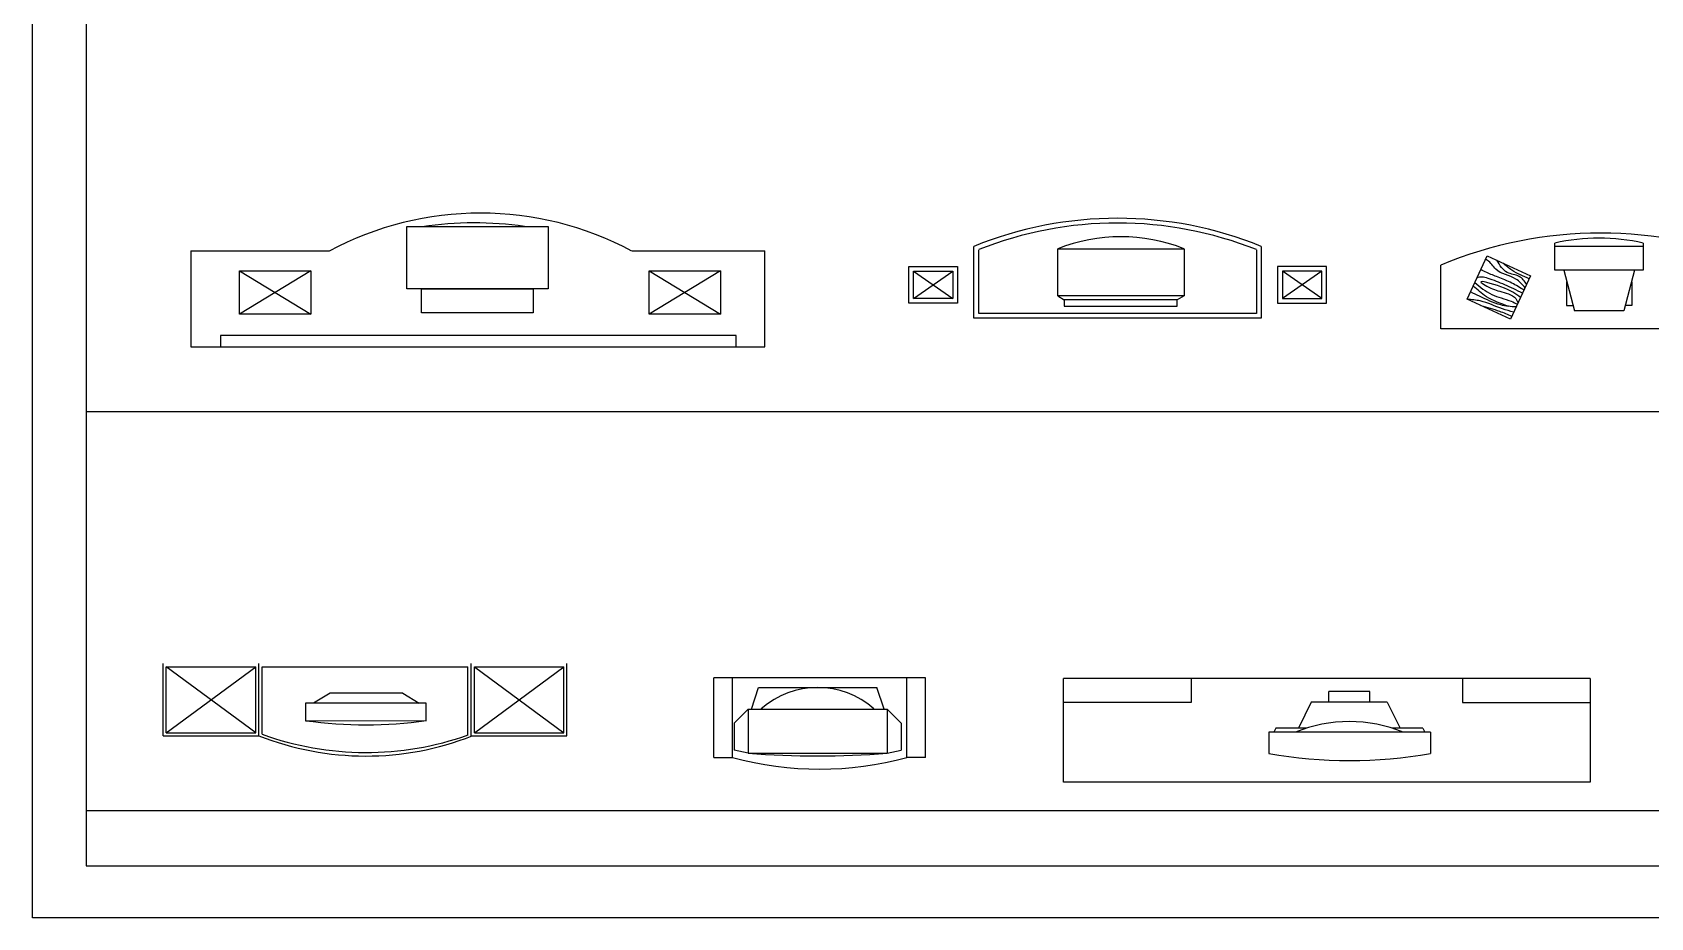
# Model space of a CAD drawing. Header units: inches. Extents: x 11.6 to 54.1, y 10.7 to 35.5.
# Drawn here: x 11.6 to 21.74, y 10.75 to 16.29 of the extents above; entities that cross this region are included whole.
import ezdxf

# ---------------------------------------------------------------- set-up
doc = ezdxf.new("R2010")
doc.units = ezdxf.units.IN
doc.header["$MEASUREMENT"] = 0
for name, color, linetype in [('02', 2, 'Continuous'), ('1', 1, 'Continuous'), ('4', 4, 'Continuous'), ('kadrbm', 4, 'Continuous')]:
    doc.layers.add(name, color=color, linetype=linetype)

# ---------------------------------------------------------------- blocks, each defined once
blk = doc.blocks.new('kadrbm')
at = {"layer": 'kadrbm', "color": 4}
blk.add_lwpolyline([(0, 0), (0, 24.797), (21, 24.797), (21, 0), (0, 0)], close=True, dxfattribs=at)
blk.add_lwpolyline([(20.663, 0.326), (20.663, 24.46), (0.337, 24.46), (0.337, 0.326), (20.663, 0.326)], dxfattribs=at)

msp = doc.modelspace()

# ---------------------------------------------------------------- linework, layer by layer
at = {"layer": '02'}
for p, q in [((13.946, 14.686), (13.946, 15.078)), ((13.946, 15.078), (14.83, 15.078)), ((14.83, 15.078), (14.83, 14.686)), ((17.528, 14.533), (17.528, 14.932)), ((18.024, 14.642), (18.024, 14.938)), ((18.024, 14.938), (18.815, 14.938)), ((18.815, 14.938), (18.815, 14.642)), ((19.268, 14.932), (19.268, 14.533)), ((21.137, 14.804), (21.137, 14.974)), ((21.137, 14.954), (21.692, 14.954)), ((21.692, 14.974), (21.692, 14.804)), ((17.09, 14.597), (17.09, 14.827)), ((17.09, 14.827), (17.396, 14.827)), ((17.396, 14.827), (17.396, 14.597)), ((19.707, 14.827), (19.401, 14.827)), ((19.401, 14.827), (19.401, 14.597)), ((19.707, 14.597), (19.707, 14.827)), ((20.588, 14.622), (20.714, 14.894)), ((20.714, 14.894), (20.986, 14.768)), ((21.692, 14.804), (21.137, 14.804)), ((21.195, 14.804), (21.261, 14.55)), ((21.636, 14.804), (21.57, 14.55)), ((12.897, 14.528), (12.897, 14.799)), ((12.897, 14.799), (13.343, 14.528)), ((13.343, 14.799), (12.897, 14.528)), ((12.897, 14.799), (13.343, 14.799)), ((13.343, 14.799), (13.343, 14.528)), ((15.464, 14.528), (15.464, 14.799)), ((15.91, 14.799), (15.464, 14.528)), ((15.464, 14.799), (15.91, 14.528)), ((15.464, 14.799), (15.91, 14.799)), ((15.91, 14.799), (15.91, 14.528)), ((17.12, 14.797), (17.366, 14.627)), ((17.12, 14.627), (17.366, 14.797)), ((17.12, 14.627), (17.12, 14.797)), ((17.12, 14.797), (17.366, 14.797)), ((17.366, 14.797), (17.366, 14.627)), ((19.677, 14.627), (19.431, 14.797)), ((19.677, 14.797), (19.431, 14.627)), ((19.677, 14.797), (19.431, 14.797)), ((19.431, 14.797), (19.431, 14.627)), ((19.677, 14.627), (19.677, 14.797)), ((20.986, 14.768), (20.86, 14.496)), ((21.211, 14.731), (21.211, 14.582)), ((21.62, 14.731), (21.62, 14.582)), ((14.83, 14.686), (13.946, 14.686)), ((14.037, 14.537), (14.037, 14.686)), ((14.037, 14.686), (14.736, 14.686)), ((14.736, 14.686), (14.736, 14.537)), ((17.366, 14.627), (17.12, 14.627)), ((18.024, 14.642), (18.064, 14.618)), ((18.815, 14.642), (18.024, 14.642)), ((18.064, 14.618), (18.064, 14.578)), ((18.771, 14.618), (18.064, 14.618)), ((18.815, 14.642), (18.771, 14.618)), ((18.771, 14.578), (18.771, 14.618)), ((19.431, 14.627), (19.677, 14.627)), ((20.86, 14.496), (20.588, 14.622)), ((13.343, 14.528), (12.897, 14.528)), ((14.736, 14.537), (14.037, 14.537)), ((15.91, 14.528), (15.464, 14.528)), ((17.396, 14.597), (17.09, 14.597)), ((19.268, 14.533), (17.528, 14.533)), ((18.064, 14.578), (18.771, 14.578)), ((19.401, 14.597), (19.707, 14.597)), ((21.211, 14.582), (21.254, 14.582)), ((21.57, 14.55), (21.261, 14.55)), ((21.62, 14.582), (21.577, 14.582)), ((16.008, 14.395), (12.778, 14.395)), ((12.778, 14.395), (12.778, 14.326)), ((16.008, 14.326), (16.008, 14.395)), ((12.418, 11.885), (12.418, 12.339)), ((12.438, 12.319), (12.998, 12.319)), ((12.438, 11.905), (12.438, 12.319)), ((12.998, 11.905), (12.998, 12.319)), ((13.018, 11.885), (13.018, 12.339)), ((13.038, 12.319), (14.328, 12.319)), ((13.038, 11.897), (13.038, 12.319)), ((14.328, 11.892), (14.328, 12.319)), ((14.348, 11.885), (14.348, 12.339)), ((14.368, 12.319), (14.928, 12.319)), ((14.368, 11.905), (14.368, 12.319)), ((14.928, 11.905), (14.928, 12.319)), ((14.948, 11.885), (14.948, 12.339)), ((15.868, 11.75), (15.868, 12.249)), ((15.986, 11.75), (15.986, 12.249)), ((17.195, 11.75), (17.195, 12.249)), ((12.418, 11.885), (13.018, 11.885)), ((12.438, 11.905), (12.998, 11.905)), ((14.348, 11.885), (14.948, 11.885)), ((14.368, 11.905), (14.928, 11.905))]:
    msp.add_line(p, q, dxfattribs=at)
for centre, radius, start, end in [((14.37, 12.899), 2.201, 81.8216, 98.568), ((18.398, 12.743), 2.356, 68.3301, 111.6699), ((18.419, 13.931), 1.082, 68.5713, 111.4287), ((21.415, 13.709), 1.295, 77.6419, 102.3581), ((13.687, 13.582), 1.823, 248.4704, 291.4427), ((13.69, 13.686), 1.905, 249.9954, 289.5801), ((16.532, 13.751), 2.074, 254.7348, 285.2652)]:
    msp.add_arc(centre, radius, start, end, dxfattribs=at)
for points, knots in [([(20.945, 14.678), (20.92, 14.694), (20.868, 14.727), (20.787, 14.757), (20.722, 14.784), (20.686, 14.801), (20.674, 14.807)], [0, 0, 0, 0, 88.312602, 182.28766, 258.382944, 300.561046, 300.561046, 300.561046, 300.561046]), ([(20.952, 14.693), (20.934, 14.714), (20.884, 14.77), (20.772, 14.78), (20.735, 14.857), (20.707, 14.869), (20.703, 14.87)], [0, 0, 0, 0, 80.056232, 220.234066, 295.826247, 309.676982, 309.676982, 309.676982, 309.676982]), ([(20.962, 14.715), (20.948, 14.734), (20.918, 14.776), (20.825, 14.779), (20.793, 14.835), (20.775, 14.866)], [0, 0, 0, 0, 68.84745, 146.890414, 247.244728, 247.244728, 247.244728, 247.244728]), ([(20.978, 14.75), (20.94, 14.765), (20.88, 14.79), (20.831, 14.832), (20.813, 14.848)], [0, 0, 0, 0, 120.694539, 192.81325, 192.81325, 192.81325, 192.81325]), ([(20.848, 14.577), (20.8, 14.594), (20.717, 14.622), (20.653, 14.681), (20.627, 14.705)], [0, 0, 0, 0, 151.36325, 258.104088, 258.104088, 258.104088, 258.104088]), ([(20.637, 14.727), (20.67, 14.698), (20.737, 14.642), (20.839, 14.622), (20.891, 14.597), (20.904, 14.59)], [0, 0, 0, 0, 129.382613, 258.155931, 302.776895, 302.776895, 302.776895, 302.776895]), ([(20.936, 14.659), (20.899, 14.678), (20.828, 14.712), (20.743, 14.746), (20.684, 14.763), (20.661, 14.759), (20.651, 14.758)], [0, 0, 0, 0, 123.648488, 235.715855, 275.500335, 305.350981, 305.350981, 305.350981, 305.350981]), ([(20.923, 14.632), (20.893, 14.654), (20.835, 14.695), (20.634, 14.75), (20.735, 14.688), (20.801, 14.669), (20.894, 14.645), (20.905, 14.602), (20.906, 14.596)], [0, 0, 0, 0, 140.333792, 266.961679, 309.131891, 409.301533, 518.506132, 538.503691, 538.503691, 538.503691, 538.503691]), ([(20.881, 14.541), (20.857, 14.547), (20.786, 14.565), (20.693, 14.613), (20.616, 14.619), (20.588, 14.622)], [0, 0, 0, 0, 73.918804, 222.129259, 305.353114, 305.353114, 305.353114, 305.353114]), ([(20.896, 14.573), (20.863, 14.575), (20.782, 14.582), (20.691, 14.63), (20.628, 14.658), (20.609, 14.667)], [0, 0, 0, 0, 98.012063, 241.26439, 304.315322, 304.315322, 304.315322, 304.315322]), ([(20.869, 14.514), (20.844, 14.525), (20.78, 14.551), (20.715, 14.57), (20.675, 14.581)], [0, 0, 0, 0, 82.016106, 205.290549, 205.290549, 205.290549, 205.290549])]:
    msp.add_open_spline(points, degree=3, knots=knots, dxfattribs=at)
at = {"layer": '1'}
for p, q in [((11.936, 13.918), (32.262, 13.918)), ((11.936, 11.418), (32.262, 11.418))]:
    msp.add_line(p, q, dxfattribs=at)
at = {"layer": '4'}
for p, q in [((12.592, 14.924), (13.458, 14.924)), ((12.592, 14.924), (12.592, 14.324)), ((15.356, 14.924), (16.189, 14.924)), ((16.189, 14.324), (16.189, 14.924)), ((17.498, 14.503), (17.498, 14.953)), ((19.298, 14.953), (19.298, 14.503)), ((20.424, 14.436), (20.424, 14.836)), ((19.298, 14.503), (17.498, 14.503)), ((22.424, 14.436), (20.424, 14.436)), ((12.592, 14.324), (16.189, 14.324)), ((12.438, 11.905), (12.998, 12.319)), ((12.998, 11.905), (12.438, 12.319)), ((14.368, 11.905), (14.928, 12.319)), ((14.368, 12.319), (14.928, 11.905)), ((17.195, 12.249), (15.868, 12.249)), ((16.104, 12.053), (16.148, 12.189)), ((16.148, 12.189), (16.89, 12.189)), ((16.935, 12.053), (16.89, 12.189)), ((17.078, 11.75), (17.078, 12.249)), ((21.36, 12.245), (18.06, 12.245)), ((18.06, 11.595), (18.06, 12.245)), ((18.86, 12.245), (18.86, 12.095)), ((20.56, 12.245), (20.56, 12.095)), ((21.36, 12.245), (21.36, 11.595)), ((13.311, 12.09), (13.311, 11.98)), ((14.067, 12.09), (13.311, 12.09)), ((13.464, 12.153), (13.36, 12.09)), ((13.92, 12.153), (13.464, 12.153)), ((13.92, 12.153), (14.023, 12.09)), ((14.067, 11.981), (14.067, 12.09)), ((18.86, 12.095), (18.06, 12.095)), ((19.612, 12.097), (19.532, 11.934)), ((20.087, 12.097), (19.612, 12.097)), ((19.978, 12.164), (19.722, 12.164)), ((19.722, 12.097), (19.722, 12.164)), ((19.978, 12.097), (19.978, 12.164)), ((20.087, 12.097), (20.168, 11.934)), ((20.56, 12.095), (21.36, 12.095)), ((13.311, 11.98), (14.067, 11.981)), ((16.083, 12.053), (15.996, 11.965)), ((15.996, 11.965), (15.996, 11.795)), ((16.083, 12.053), (16.955, 12.053)), ((16.083, 12.053), (16.083, 11.777)), ((16.955, 12.053), (17.042, 11.965)), ((16.955, 12.053), (16.955, 11.777)), ((17.042, 11.965), (17.042, 11.795)), ((20.359, 11.909), (19.345, 11.909)), ((19.345, 11.909), (19.345, 11.776)), ((19.389, 11.934), (19.377, 11.909)), ((19.581, 11.934), (19.389, 11.934)), ((20.311, 11.934), (20.119, 11.934)), ((20.311, 11.934), (20.323, 11.909)), ((20.359, 11.909), (20.359, 11.776)), ((16.083, 11.777), (15.996, 11.795)), ((16.083, 11.777), (16.955, 11.777)), ((16.955, 11.777), (17.042, 11.795)), ((15.868, 11.75), (15.986, 11.75)), ((17.195, 11.75), (17.078, 11.75)), ((21.36, 11.595), (18.06, 11.595))]:
    msp.add_line(p, q, dxfattribs=at)
for centre, radius, start, end in [((14.407, 13.148), 2.013, 61.8901, 118.1099), ((18.398, 12.743), 2.386, 67.8403, 112.1597), ((21.424, 12.436), 2.6, 67.3801, 112.6199), ((16.519, 11.655), 0.533, 48.5217, 131.4783), ((13.687, 14.734), 2.779, 262.231, 277.866), ((16.519, 17.54), 5.78, 265.6708, 274.3292)]:
    msp.add_arc(centre, radius, start, end, dxfattribs=at)
for centre, major_axis, start_param, end_param in [((19.85, 11.424), (-0.708, 0), 4.216526, 5.208252), ((19.852, 13.511), (-2.288, 0), 1.347292, 1.7943)]:
    msp.add_ellipse(centre, major_axis=major_axis, ratio=0.777778, start_param=start_param, end_param=end_param, dxfattribs=at)

# ---------------------------------------------------------------- block references
at = {"layer": 'kadrbm'}
msp.add_blockref('kadrbm', (11.599, 10.746), dxfattribs=at)

doc.saveas('drawing.dxf')
